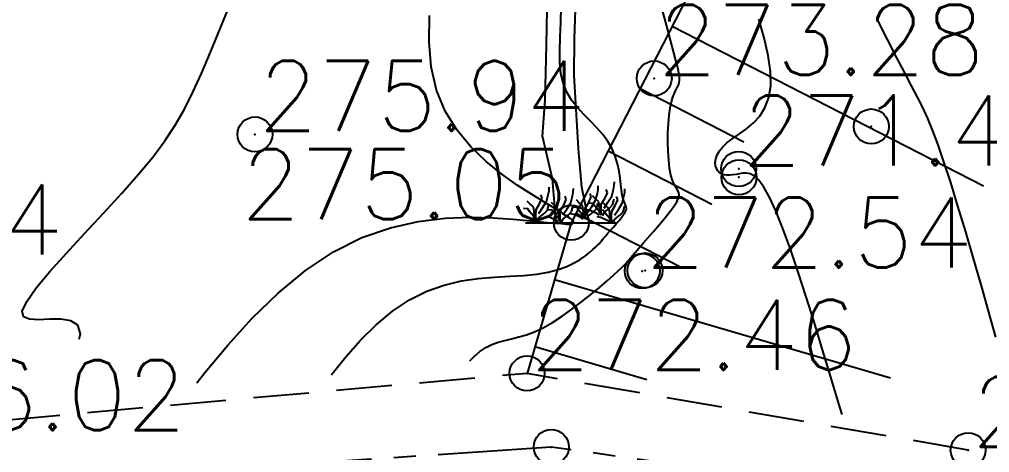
# Model space of a CAD drawing. Header units: millimetres. Extents: x 524954 to 526204, y 9523489 to 9524010.
# Drawn here: x 525314.49 to 525328.34, y 9523756.83 to 9523763.02 of the extents above; entities that cross this region are included whole.
import ezdxf
from ezdxf.enums import TextEntityAlignment as Align

# ---------------------------------------------------------------- set-up
doc = ezdxf.new("R2010")
doc.units = ezdxf.units.MM
doc.header["$PDMODE"] = 32
doc.header["$PDSIZE"] = 0.5
for name, pattern in [('ACAD_ISO12W100', [21, 12, -3, 0, -3, 0, -3]), ('AXES2', [28.575, 19.05, -3.175, 3.175, -3.175]), ('CACHE2', [4.7625, 3.175, -1.5875])]:
    doc.linetypes.add(name, pattern=pattern)
for name, color, linetype in [('Arbre', 34, 'ACAD_ISO12W100'), ('Caniveau', 5, 'CACHE2'), ('CN_01_00', 3, 'Continuous'), ('CN_02_00', 4, 'Continuous'), ('CN_05_00', 6, 'Continuous'), ('Haut_Talus', 30, 'Continuous'), ('Talus', 2, 'Continuous'), ('TopoAlt', 3, 'Continuous'), ('TOPOJIS', 7, 'Continuous')]:
    doc.layers.add(name, color=color, linetype=linetype)
doc.styles.add('Simplex 1.0', font='Simplex.shx', dxfattribs={"width": 0.99, "height": 1})

# ---------------------------------------------------------------- blocks, each defined once
blk = doc.blocks.new('TCPOINT M')
at = {"color": 0}
blk.add_point((0, 0), dxfattribs=at)
at = {"layer": 'TopoAlt', "style": 'Simplex 1.0', "width": 0.99}
blk.add_attdef('ALT', (0.15, 0.15), '', height=1, dxfattribs=at)
blk = doc.blocks.new('v088')
at = {"linetype": 'Continuous'}
for p, q in [((0.045, 2.625), (0.064, 3.179)), ((-0.352, 2.542), (-0.344, 3.046)), ((-0.373, 1.752), (-0.352, 2.542)), ((0.043, 2.109), (0.045, 2.625)), ((0.102, 1.053), (0.043, 2.109)), ((-0.412, 1.235), (-0.373, 1.752)), ((-0.268, 0.628), (-0.412, 1.235)), ((0.151, 0.506), (0.102, 1.053)), ((-0.213, 0), (-0.268, 0.628)), ((0.256, 0), (0.151, 0.506)), ((-0.654, 0), (0.654, 0))]:
    blk.add_line(p, q, dxfattribs=at)
at = {"color": 3, "linetype": 'Continuous'}
for p, q in [((0.615, 0.531), (0.618, 0.584)), ((-0.329, 0.397), (-0.317, 0.454)), ((-0.317, 0.454), (-0.315, 0.507)), ((0.017, 0.377), (0.029, 0.435)), ((0.029, 0.435), (0.031, 0.488)), ((0.286, 0.368), (0.269, 0.418)), ((0.349, 0.322), (0.373, 0.416)), ((0.373, 0.416), (0.385, 0.474)), ((0.385, 0.474), (0.387, 0.526)), ((0.481, 0.344), (0.517, 0.426)), ((0.517, 0.426), (0.5, 0.476)), ((0.579, 0.38), (0.603, 0.474)), ((0.603, 0.474), (0.615, 0.531)), ((0.752, 0.373), (0.765, 0.43)), ((0.765, 0.43), (0.767, 0.483)), ((-0.587, 0.264), (-0.627, 0.308)), ((-0.452, 0.267), (-0.416, 0.349)), ((-0.416, 0.349), (-0.433, 0.399)), ((-0.409, 0.214), (-0.353, 0.303)), ((-0.353, 0.303), (-0.329, 0.397)), ((-0.24, 0.245), (-0.281, 0.288)), ((-0.106, 0.248), (-0.07, 0.329)), ((-0.07, 0.329), (-0.087, 0.38)), ((-0.063, 0.195), (-0.007, 0.284)), ((-0.007, 0.284), (0.017, 0.377)), ((0.115, 0.284), (0.075, 0.327)), ((0.161, 0.243), (0.115, 0.284)), ((0.2, 0.207), (0.25, 0.286)), ((0.25, 0.286), (0.286, 0.368)), ((0.315, 0.274), (0.25, 0.279)), ((0.293, 0.233), (0.349, 0.322)), ((0.346, 0.341), (0.305, 0.385)), ((0.392, 0.301), (0.346, 0.341)), ((0.375, 0.245), (0.382, 0.279)), ((0.404, 0.243), (0.392, 0.301)), ((0.43, 0.264), (0.481, 0.344)), ((0.495, 0.24), (0.454, 0.284)), ((0.469, 0.209), (0.524, 0.291)), ((0.524, 0.291), (0.579, 0.38)), ((0.591, 0.255), (0.606, 0.303)), ((0.606, 0.303), (0.613, 0.337)), ((0.63, 0.243), (0.666, 0.325)), ((0.666, 0.325), (0.649, 0.375)), ((0.673, 0.19), (0.728, 0.279)), ((0.728, 0.279), (0.752, 0.373)), ((-0.618, 0.197), (-0.683, 0.202)), ((-0.596, 0.159), (-0.618, 0.197)), ((-0.536, 0.087), (-0.596, 0.159)), ((-0.541, 0.224), (-0.587, 0.264)), ((-0.529, 0.166), (-0.541, 0.224)), ((-0.524, 0.099), (-0.529, 0.166)), ((-0.505, 0.106), (-0.502, 0.188)), ((-0.502, 0.188), (-0.452, 0.267)), ((-0.464, 0.132), (-0.409, 0.214)), ((-0.387, 0.132), (-0.341, 0.178)), ((-0.341, 0.178), (-0.327, 0.226)), ((-0.272, 0.178), (-0.337, 0.183)), ((-0.327, 0.226), (-0.32, 0.26)), ((-0.25, 0.139), (-0.272, 0.178)), ((-0.19, 0.067), (-0.25, 0.139)), ((-0.195, 0.204), (-0.24, 0.245)), ((-0.183, 0.147), (-0.195, 0.204)), ((-0.178, 0.079), (-0.183, 0.147)), ((-0.159, 0.087), (-0.156, 0.168)), ((-0.156, 0.168), (-0.106, 0.248)), ((-0.118, 0.113), (-0.063, 0.195)), ((-0.041, 0.113), (0.005, 0.159)), ((0.005, 0.159), (0.019, 0.207)), ((0.019, 0.207), (0.026, 0.24)), ((0.084, 0.216), (0.019, 0.221)), ((0.106, 0.178), (0.084, 0.216)), ((0.166, 0.106), (0.106, 0.178)), ((0.173, 0.185), (0.161, 0.243)), ((0.178, 0.118), (0.173, 0.185)), ((0.197, 0.125), (0.2, 0.207)), ((0.272, 0.173), (0.221, 0.183)), ((0.238, 0.151), (0.293, 0.233)), ((0.243, 0.091), (0.315, 0.151)), ((0.365, 0.13), (0.272, 0.173)), ((0.337, 0.236), (0.315, 0.274)), ((0.315, 0.151), (0.361, 0.197)), ((0.397, 0.163), (0.337, 0.236)), ((0.361, 0.197), (0.375, 0.245)), ((0.433, 0.108), (0.397, 0.163)), ((0.464, 0.173), (0.399, 0.178)), ((0.409, 0.175), (0.404, 0.243)), ((0.428, 0.183), (0.43, 0.264)), ((0.433, 0.113), (0.428, 0.183)), ((0.45, 0.099), (0.474, 0.149)), ((0.486, 0.135), (0.464, 0.173)), ((0.474, 0.149), (0.546, 0.209)), ((0.541, 0.2), (0.495, 0.24)), ((0.553, 0.142), (0.541, 0.2)), ((0.546, 0.209), (0.591, 0.255)), ((0.558, 0.075), (0.553, 0.142)), ((0.577, 0.082), (0.579, 0.163)), ((0.579, 0.163), (0.63, 0.243)), ((0.618, 0.108), (0.673, 0.19)), ((0.695, 0.108), (0.74, 0.154)), ((0.74, 0.154), (0.755, 0.202)), ((0.755, 0.202), (0.762, 0.236)), ((-0.661, 0.096), (-0.712, 0.106)), ((-0.567, 0.053), (-0.661, 0.096)), ((-0.527, 0.031), (-0.567, 0.053)), ((-0.5, 0.031), (-0.536, 0.087)), ((-0.5, 0.036), (-0.505, 0.106)), ((-0.483, 0.022), (-0.459, 0.072)), ((-0.459, 0.072), (-0.387, 0.132)), ((-0.315, 0.077), (-0.365, 0.087)), ((-0.221, 0.034), (-0.315, 0.077)), ((-0.18, 0.012), (-0.221, 0.034)), ((-0.154, 0.012), (-0.19, 0.067)), ((-0.154, 0.017), (-0.159, 0.087)), ((-0.137, 0.002), (-0.113, 0.053)), ((-0.113, 0.053), (-0.041, 0.113)), ((0.041, 0.115), (-0.01, 0.125)), ((0.135, 0.072), (0.041, 0.115)), ((0.175, 0.05), (0.135, 0.072)), ((0.202, 0.05), (0.166, 0.106)), ((0.202, 0.055), (0.197, 0.125)), ((0.219, 0.041), (0.243, 0.091)), ((0.406, 0.108), (0.365, 0.13)), ((0.421, 0.072), (0.37, 0.082)), ((0.514, 0.029), (0.421, 0.072)), ((0.546, 0.063), (0.486, 0.135)), ((0.555, 0.007), (0.514, 0.029)), ((0.582, 0.007), (0.546, 0.063)), ((0.582, 0.012), (0.577, 0.082)), ((0.599, -0.002), (0.623, 0.048)), ((0.623, 0.048), (0.695, 0.108))]:
    blk.add_line(p, q, dxfattribs=at)

msp = doc.modelspace()

# ---------------------------------------------------------------- linework, layer by layer
at = {"layer": 'Caniveau', "ltscale": 0.25, "flags": 128}
msp.add_lwpolyline([(525328.038, 9523756.869), (525321.737, 9523757.966), (525312.151, 9523757.104), (525309.922, 9523757.509), (525303.957, 9523759.296), (525294.579, 9523764.589)], dxfattribs=at)
at = {"layer": 'Caniveau', "color": 4, "linetype": 'AXES2', "ltscale": 0.1, "flags": 128}
msp.add_lwpolyline([(525328.021, 9523756.065), (525326.334, 9523756.363), (525324.543, 9523756.565), (525322.083, 9523756.914), (525312.316, 9523756.253), (525302.284, 9523759.06), (525294.189, 9523763.894)], dxfattribs=at)
at = {"layer": 'CN_01_00', "flags": 128}
for points, elevation in [([(525320.922, 9523758.145), (525320.982, 9523758.208), (525321.064, 9523758.278), (525321.149, 9523758.335), (525321.236, 9523758.378), (525321.326, 9523758.411), (525321.418, 9523758.437), (525321.516, 9523758.461), (525321.618, 9523758.486), (525321.727, 9523758.518), (525321.843, 9523758.561), (525321.967, 9523758.618), (525322.1, 9523758.693), (525322.239, 9523758.782), (525322.379, 9523758.882), (525322.517, 9523758.987), (525322.649, 9523759.093), (525322.771, 9523759.195), (525322.88, 9523759.289), (525322.972, 9523759.371), (525323.044, 9523759.436), (525323.099, 9523759.489), (525323.142, 9523759.533), (525323.178, 9523759.571), (525323.21, 9523759.608), (525323.244, 9523759.648), (525323.283, 9523759.695), (525323.332, 9523759.753), (525323.394, 9523759.824), (525323.466, 9523759.906), (525323.544, 9523759.995), (525323.624, 9523760.088), (525323.701, 9523760.18), (525323.772, 9523760.268), (525323.831, 9523760.347), (525323.875, 9523760.415), (525323.9, 9523760.468), (525323.909, 9523760.51), (525323.905, 9523760.545), (525323.89, 9523760.58), (525323.869, 9523760.617), (525323.843, 9523760.663), (525323.817, 9523760.722), (525323.793, 9523760.799), (525323.774, 9523760.897), (525323.761, 9523761.011), (525323.752, 9523761.138), (525323.749, 9523761.271), (525323.75, 9523761.406), (525323.756, 9523761.535), (525323.767, 9523761.655), (525323.781, 9523761.76), (525323.799, 9523761.845), (525323.82, 9523761.914), (525323.842, 9523761.968), (525323.863, 9523762.013), (525323.883, 9523762.05), (525323.899, 9523762.084), (525323.911, 9523762.119), (525323.917, 9523762.157), (525323.916, 9523762.202), (525323.907, 9523762.26), (525323.89, 9523762.336), (525323.864, 9523762.435), (525323.83, 9523762.562), (525323.786, 9523762.724), (525323.733, 9523762.925), (525323.669, 9523763.171)], 273), ([(525328.432, 9523758.483), (525328.334, 9523758.841), (525328.227, 9523759.219), (525328.116, 9523759.606), (525328.004, 9523759.989), (525327.893, 9523760.355), (525327.789, 9523760.691), (525327.693, 9523760.986), (525327.609, 9523761.23), (525327.533, 9523761.432), (525327.461, 9523761.605), (525327.389, 9523761.762), (525327.313, 9523761.914), (525327.229, 9523762.076), (525327.132, 9523762.258), (525327.019, 9523762.475), (525326.887, 9523762.734), (525326.74, 9523763.028)], 271)]:
    msp.add_lwpolyline(points, dxfattribs=dict(at, elevation=elevation))
at = {"layer": 'CN_02_00', "flags": 128}
for points, elevation in [([(525315.34, 9523758.453), (525315.356, 9523758.531), (525315.318, 9523758.653), (525315.218, 9523758.717), (525315.078, 9523758.74), (525314.919, 9523758.739), (525314.763, 9523758.733), (525314.631, 9523758.739), (525314.544, 9523758.773), (525314.526, 9523758.854), (525314.59, 9523758.994), (525314.727, 9523759.186), (525314.922, 9523759.42), (525315.157, 9523759.683), (525315.417, 9523759.966), (525315.686, 9523760.255), (525315.949, 9523760.54), (525316.187, 9523760.81), (525316.391, 9523761.057), (525316.563, 9523761.288), (525316.711, 9523761.513), (525316.843, 9523761.741), (525316.965, 9523761.984), (525317.087, 9523762.252), (525317.216, 9523762.554), (525317.358, 9523762.902), (525317.521, 9523763.301)], 276), ([(525318.945, 9523757.946), (525318.955, 9523757.96), (525319.147, 9523758.203), (525319.357, 9523758.44), (525319.582, 9523758.661), (525319.817, 9523758.857), (525320.06, 9523759.019), (525320.307, 9523759.142), (525320.555, 9523759.228), (525320.801, 9523759.286), (525321.04, 9523759.321), (525321.271, 9523759.342), (525321.489, 9523759.354), (525321.692, 9523759.365), (525321.876, 9523759.382), (525322.039, 9523759.41), (525322.181, 9523759.448), (525322.303, 9523759.493), (525322.408, 9523759.543), (525322.497, 9523759.595), (525322.57, 9523759.646), (525322.63, 9523759.694), (525322.677, 9523759.736), (525322.714, 9523759.77), (525322.742, 9523759.797), (525322.765, 9523759.819), (525322.783, 9523759.838), (525322.799, 9523759.857), (525322.816, 9523759.878), (525322.836, 9523759.902), (525322.862, 9523759.932), (525322.893, 9523759.968), (525322.93, 9523760.01), (525322.97, 9523760.056), (525323.011, 9523760.103), (525323.051, 9523760.15), (525323.087, 9523760.195), (525323.117, 9523760.236), (525323.14, 9523760.271), (525323.153, 9523760.298), (525323.157, 9523760.32), (525323.155, 9523760.34), (525323.148, 9523760.361), (525323.137, 9523760.385), (525323.124, 9523760.417), (525323.11, 9523760.458), (525323.098, 9523760.512), (525323.088, 9523760.581), (525323.078, 9523760.663), (525323.067, 9523760.756), (525323.051, 9523760.856), (525323.028, 9523760.961), (525322.996, 9523761.068), (525322.952, 9523761.175), (525322.893, 9523761.279), (525322.82, 9523761.377), (525322.734, 9523761.472), (525322.642, 9523761.567), (525322.548, 9523761.663), (525322.457, 9523761.762), (525322.374, 9523761.868), (525322.303, 9523761.983), (525322.251, 9523762.11), (525322.219, 9523762.25), (525322.205, 9523762.405), (525322.204, 9523762.577), (525322.21, 9523762.767), (525322.219, 9523762.977), (525322.226, 9523763.208)], 274), ([(525326.236, 9523757.381), (525326.21, 9523757.467), (525326.134, 9523757.723), (525326.045, 9523758.021), (525325.945, 9523758.352), (525325.838, 9523758.703), (525325.725, 9523759.06), (525325.612, 9523759.411), (525325.499, 9523759.741), (525325.391, 9523760.038), (525325.291, 9523760.289), (525325.202, 9523760.483), (525325.121, 9523760.626), (525325.049, 9523760.724), (525324.984, 9523760.785), (525324.925, 9523760.817), (525324.871, 9523760.828), (525324.82, 9523760.824), (525324.771, 9523760.815), (525324.723, 9523760.806), (525324.676, 9523760.8), (525324.632, 9523760.797), (525324.59, 9523760.798), (525324.551, 9523760.804), (525324.516, 9523760.815), (525324.486, 9523760.833), (525324.461, 9523760.859), (525324.441, 9523760.892), (525324.429, 9523760.932), (525324.426, 9523760.979), (525324.433, 9523761.03), (525324.452, 9523761.086), (525324.485, 9523761.144), (525324.533, 9523761.203), (525324.598, 9523761.263), (525324.68, 9523761.324), (525324.773, 9523761.388), (525324.872, 9523761.459), (525324.97, 9523761.543), (525325.06, 9523761.642), (525325.135, 9523761.761), (525325.19, 9523761.905), (525325.218, 9523762.076), (525325.213, 9523762.279), (525325.18, 9523762.508), (525325.124, 9523762.76), (525325.05, 9523763.028)], 272)]:
    msp.add_lwpolyline(points, dxfattribs=dict(at, elevation=elevation))
at = {"layer": 'CN_05_00', "elevation": 275, "flags": 128}
msp.add_lwpolyline([(525317.022, 9523757.829), (525317.14, 9523757.984), (525317.461, 9523758.371), (525317.81, 9523758.753), (525318.182, 9523759.114), (525318.57, 9523759.436), (525318.971, 9523759.704), (525319.378, 9523759.905), (525319.785, 9523760.046), (525320.183, 9523760.135), (525320.565, 9523760.182), (525320.924, 9523760.197), (525321.252, 9523760.19), (525321.541, 9523760.169), (525321.785, 9523760.146), (525321.977, 9523760.127), (525322.123, 9523760.113), (525322.228, 9523760.105), (525322.3, 9523760.1), (525322.345, 9523760.099), (525322.37, 9523760.1), (525322.382, 9523760.102), (525322.386, 9523760.105), (525322.39, 9523760.108), (525322.393, 9523760.112), (525322.395, 9523760.115), (525322.398, 9523760.118), (525322.4, 9523760.12), (525322.402, 9523760.123), (525322.404, 9523760.125), (525322.405, 9523760.126), (525322.405, 9523760.128), (525322.405, 9523760.129), (525322.405, 9523760.13), (525322.405, 9523760.131), (525322.404, 9523760.132), (525322.404, 9523760.134), (525322.403, 9523760.136), (525322.403, 9523760.138), (525322.401, 9523760.142), (525322.395, 9523760.149), (525322.379, 9523760.162), (525322.349, 9523760.185), (525322.298, 9523760.219), (525322.223, 9523760.267), (525322.118, 9523760.332), (525321.978, 9523760.417), (525321.802, 9523760.524), (525321.598, 9523760.655), (525321.377, 9523760.811), (525321.152, 9523760.994), (525320.935, 9523761.204), (525320.736, 9523761.443), (525320.568, 9523761.712), (525320.442, 9523762.013), (525320.367, 9523762.346), (525320.337, 9523762.703), (525320.342, 9523763.077)], dxfattribs=at)
at = {"layer": 'Haut_Talus', "flags": 128}
msp.add_lwpolyline([(525331.95, 9523874.726), (525336.552, 9523864.296), (525344.734, 9523863.445), (525348.124, 9523858.45), (525349.169, 9523854.661), (525345.554, 9523839.485), (525345.232, 9523831.874), (525345.078, 9523826.742), (525343.91, 9523824.839), (525341.401, 9523810.757), (525339.936, 9523806.873), (525334.522, 9523802.382), (525330.78, 9523794.972), (525327.242, 9523786.801), (525323.549, 9523778.765), (525322.15, 9523772.584), (525324.118, 9523763.53), (525322.368, 9523760.119), (525321.737, 9523757.966)], dxfattribs=at)
at = {"layer": 'Talus'}
for p, q in [((525323.808, 9523762.925), (525328.256, 9523760.643)), ((525323.351, 9523762.036), (525324.834, 9523761.275)), ((525322.895, 9523761.146), (525324.377, 9523760.385)), ((525322.438, 9523760.256), (525323.921, 9523759.495)), ((525322.13, 9523759.307), (525326.929, 9523757.902)), ((525321.849, 9523758.348), (525323.449, 9523757.879))]:
    msp.add_line(p, q, dxfattribs=at)

# ---------------------------------------------------------------- block references
at = {"layer": 'Arbre'}
msp.add_blockref('v088', (525322.368, 9523760.119), dxfattribs=at)
at = {"layer": 'TOPOJIS'}
ref = msp.add_blockref('TCPOINT M', (525323.553, 9523762.179, 273.28), dxfattribs=at)
ref.add_attrib('ALT', '273.28', (525323.603, 9523762.229, 273.28), dxfattribs={"layer": 'TopoAlt', "height": 1, "style": 'Simplex 1.0', "width": 0.99})
ref = msp.add_blockref('TCPOINT M', (525317.849, 9523761.379, 275.94), dxfattribs=at)
ref.add_attrib('ALT', '275.94', (525317.899, 9523761.429, 275.94), dxfattribs={"layer": 'TopoAlt', "height": 1, "style": 'Simplex 1.0', "width": 0.99})
ref = msp.add_blockref('TCPOINT M', (525324.76, 9523760.886, 271.46), dxfattribs=at)
ref.add_attrib('ALT', '271.46', (525324.81, 9523760.936, 271.46), dxfattribs={"layer": 'TopoAlt', "height": 1, "style": 'Simplex 1.0', "width": 0.99})
for p in [(525326.655, 9523761.493, 271.32), (525324.763, 9523760.768, 272.19), (525323.423, 9523759.436, 272.38), (525322.083, 9523756.914, 272.45)]:
    msp.add_blockref('TCPOINT M', p, dxfattribs=at)
ref = msp.add_blockref('TCPOINT M', (525322.368, 9523760.119, 275.05), dxfattribs=at)
ref.add_attrib('ALT', '275.05', dxfattribs={"layer": 'TopoAlt', "height": 1, "style": 'Simplex 1.0', "width": 0.99}).set_placement((525322.318, 9523760.169, 275.05), align=Align.RIGHT)
ref = msp.add_blockref('TCPOINT M', (525310.39, 9523759.613, 276.34), dxfattribs=at)
ref.add_attrib('ALT', '276.34', (525310.44, 9523759.663, 276.34), dxfattribs={"layer": 'TopoAlt', "height": 1, "style": 'Simplex 1.0', "width": 0.99})
ref = msp.add_blockref('TCPOINT M', (525323.382, 9523759.427, 272.54), dxfattribs=at)
ref.add_attrib('ALT', '272.54', (525323.432, 9523759.477, 272.54), dxfattribs={"layer": 'TopoAlt', "height": 1, "style": 'Simplex 1.0', "width": 0.99})
ref = msp.add_blockref('TCPOINT M', (525321.737, 9523757.966, 272.46), dxfattribs=at)
ref.add_attrib('ALT', '272.46', (525321.787, 9523758.016, 272.46), dxfattribs={"layer": 'TopoAlt', "height": 1, "style": 'Simplex 1.0', "width": 0.99})
ref = msp.add_blockref('TCPOINT M', (525312.151, 9523757.104, 276.02), dxfattribs=at)
ref.add_attrib('ALT', '276.02', (525312.201, 9523757.154, 276.02), dxfattribs={"layer": 'TopoAlt', "height": 1, "style": 'Simplex 1.0', "width": 0.99})
ref = msp.add_blockref('TCPOINT M', (525328.038, 9523756.869, 271.3), dxfattribs=at)
ref.add_attrib('ALT', '271.30', (525328.088, 9523756.919, 271.3), dxfattribs={"layer": 'TopoAlt', "height": 1, "style": 'Simplex 1.0', "width": 0.99})

doc.saveas('drawing.dxf')
